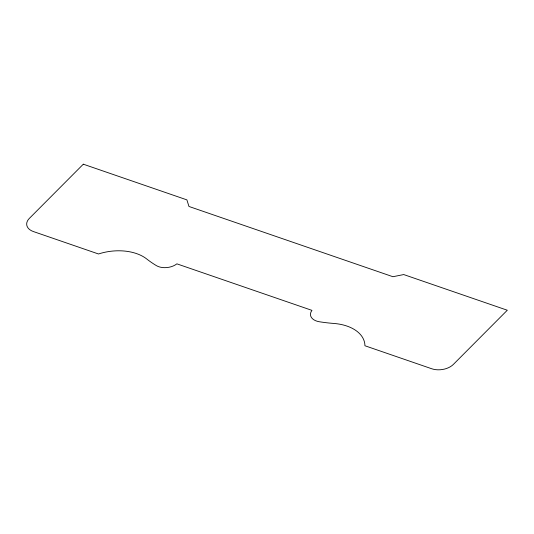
<?xml version="1.0" encoding="UTF-8"?>
<svg xmlns="http://www.w3.org/2000/svg" width="534" height="534" viewBox="0 0 534 534"><rect width="100%" height="100%" fill="white"/><g stroke="black" fill="none" stroke-linecap="round" stroke-linejoin="round"><path stroke-width="0.8" d="M83.311 164.192L29.343 218.399A15.626 9.685 -7.4 0 0 33.502 231.589L98.503 253.977A41.138 25.492 -7.4 0 1 146.737 258.99A128.707 79.773 -7.4 0 0 156.395 265.632A13.844 8.577 -7.4 0 0 176.881 263.843L311.949 310.367A13.837 8.577 -7.4 0 0 319.325 321.748A128.707 79.773 -7.4 0 0 333.897 323.457A41.138 25.492 -7.4 0 1 364.922 345.745L431.739 368.76A15.626 9.685 -7.4 0 0 453.333 364.442L507.3 310.234L403.724 274.563L392.931 276.719L188.969 206.464L186.887 199.87L83.311 164.192"/></g></svg>
